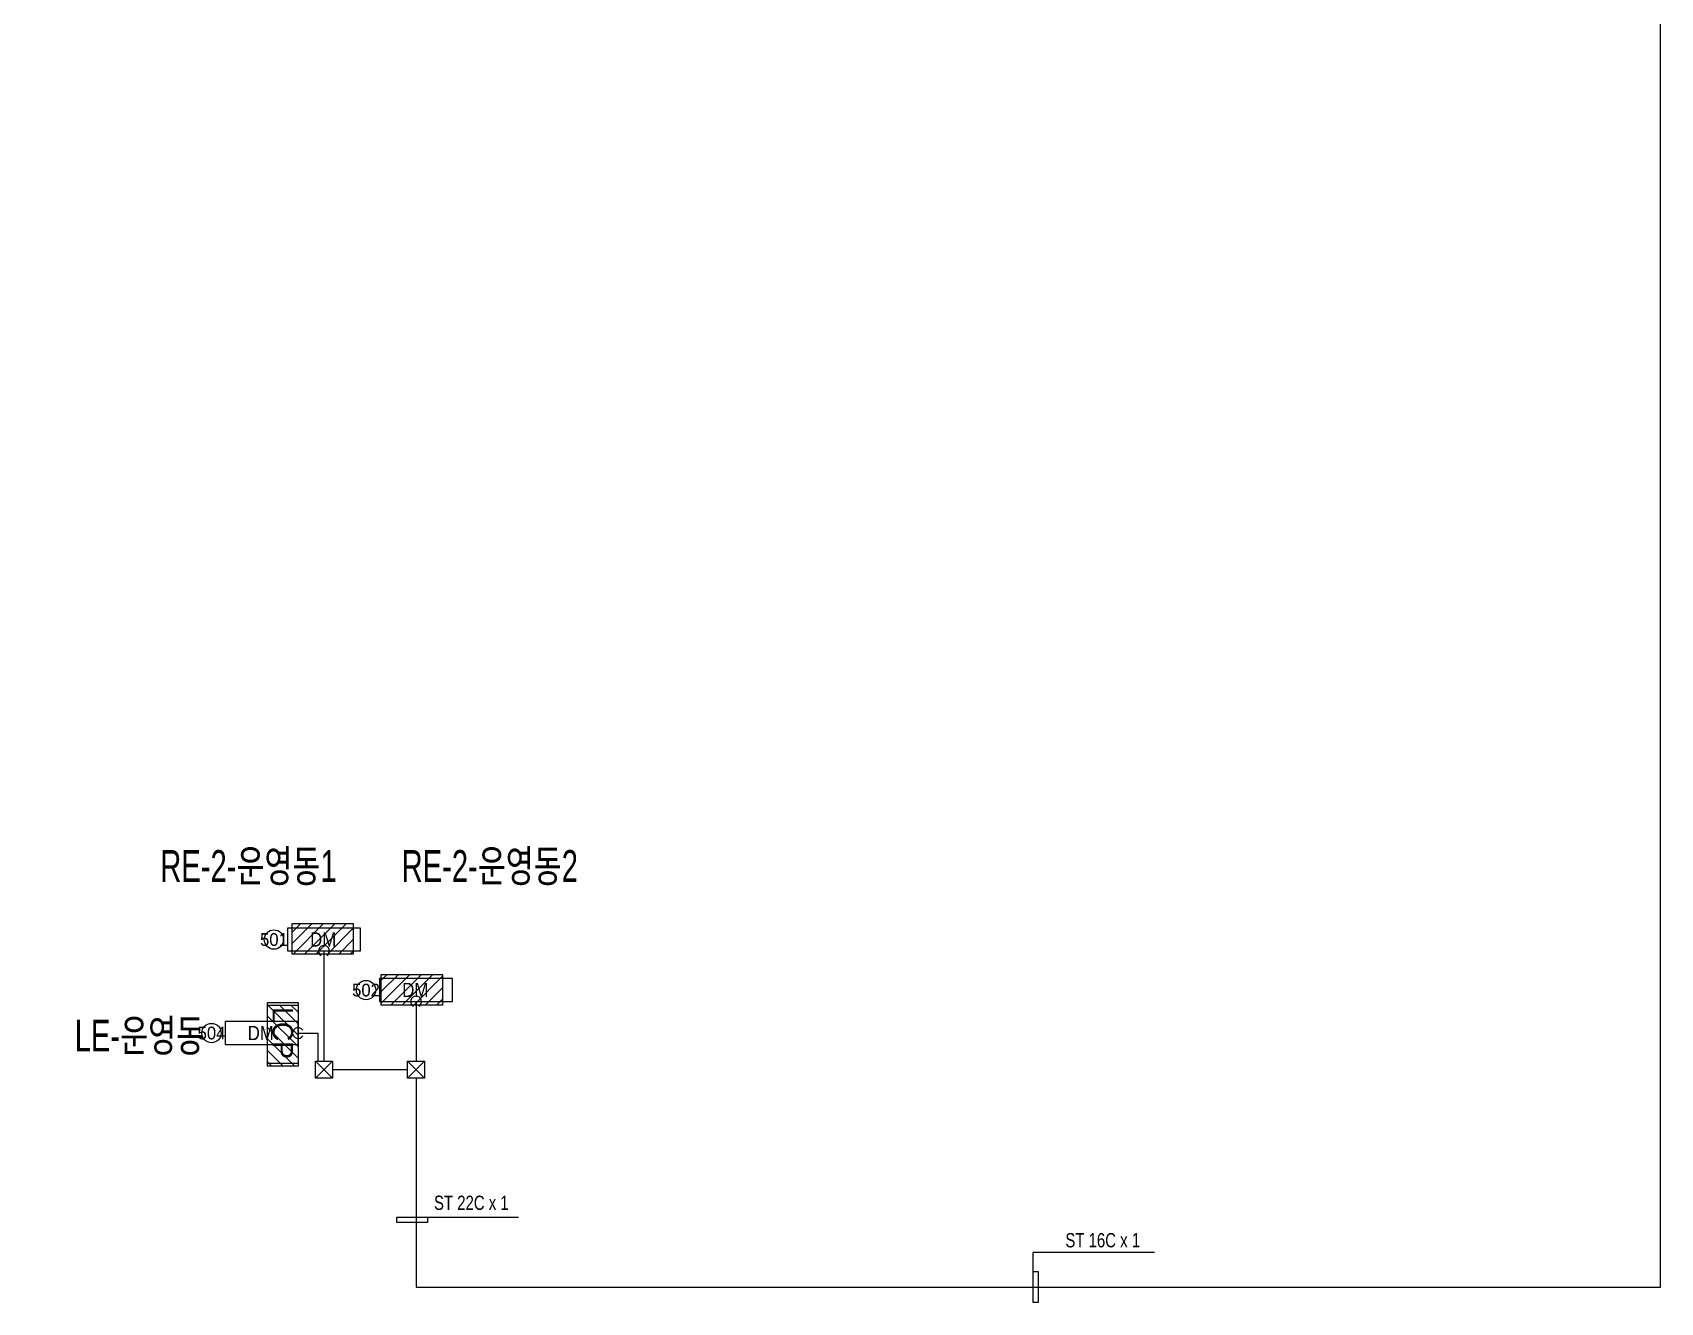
# Model space of a CAD drawing. Header units: millimetres. Extents: x 89450 to 753248, y -530175 to 1209785.
# Drawn here: x 315784 to 334949, y -153513 to -138558 of the extents above; entities that cross this region are included whole.
import ezdxf
from ezdxf.enums import TextEntityAlignment as Align

# ---------------------------------------------------------------- set-up
doc = ezdxf.new("R2010")
doc.units = ezdxf.units.MM
doc.header["$LTSCALE"] = 150
for name, color, linetype in [('------01 Distribution Panel', 3, 'Continuous'), ('------02 Etc Panel', 3, 'Continuous'), ('-----29 Indicator', 1, 'Continuous'), ('-----99 EPMS CONDUIT', 4, 'Continuous'), ('-----99 EPMS DEVICE', 3, 'Continuous')]:
    doc.layers.add(name, color=color, linetype=linetype)
doc.styles.add('ELEC', font='')
doc.styles.get('ELEC').set_extended_font_data('Dotum')

# ---------------------------------------------------------------- blocks, each defined once
blk = doc.blocks.new('A02')
h = blk.add_hatch()
h.set_pattern_fill('ANSI31', color=161, scale=25, style=0)
h.set_pattern_definition([(45, (-2000, -19200), (-56.1266, 56.1266), [])])
h.paths.add_polyline_path([(-300, 300), (-300, 0), (300, 0), (300, 300)])
at = {"color": 161}
blk.add_lwpolyline([(300, 0), (-300, 0), (-300, 300), (300, 300)], close=True, dxfattribs=at)
blk = doc.blocks.new('A07')
at = {"color": 8}
blk.add_lwpolyline([(-300, 0), (-300, 300), (300, 300), (300, 0)], close=True, dxfattribs=at)
at = {"color": 8, "style": 'ELEC'}
blk.add_text('LCP', height=200, rotation=360, dxfattribs=at).set_placement((0, 150), align=Align.MIDDLE)

msp = doc.modelspace()

# ---------------------------------------------------------------- linework, layer by layer
at = {"layer": '-----29 Indicator'}
for centre in [(318626, -149239), (319710, -149834)]:
    msp.add_circle(centre, 114, dxfattribs=at)
at = {"layer": '-----99 EPMS CONDUIT'}
for p, q in [((334949, -153331), (334949, -127311)), ((319215, -149373), (319215, -150671)), ((320299, -149969), (320299, -150671)), ((318910, -150340), (319143, -150340)), ((319143, -150340), (319143, -150671)), ((319315, -150671), (319115, -150871)), ((319115, -150671), (319315, -150871)), ((319315, -150771), (320199, -150771)), ((320399, -150671), (320199, -150871)), ((320199, -150671), (320399, -150871)), ((320299, -150871), (320299, -153331)), ((320072, -152510), (321507, -152510)), ((327564, -153513), (327564, -152923)), ((328992, -152923), (327564, -152923)), ((320299, -153331), (334949, -153331))]:
    msp.add_line(p, q, dxfattribs=at)
at = {"layer": '-----99 EPMS CONDUIT', "elevation": 0}
for points in [[(319115, -150671), (319315, -150671), (319315, -150871), (319115, -150871)], [(320199, -150671), (320399, -150671), (320399, -150871), (320199, -150871)], [(320072, -152510), (320435, -152510), (320435, -152570), (320072, -152570)], [(327564, -153513), (327564, -153150), (327624, -153150), (327624, -153513)]]:
    msp.add_lwpolyline(points, close=True, dxfattribs=at)
at = {"layer": '-----99 EPMS CONDUIT'}
for centre, start, end in [((319215, -149373), 300, 240), ((320299, -149969), 300, 240), ((318910, -150340), 30, 330)]:
    msp.add_arc(centre, 63.8, start, end, dxfattribs=at)
at = {"layer": '-----99 EPMS DEVICE', "color": 2, "elevation": 0}
for points in [[(319645, -149104), (318785, -149104), (318785, -149373), (319645, -149373)], [(320729, -149699), (319869, -149699), (319869, -149969), (320729, -149969)]]:
    msp.add_lwpolyline(points, close=True, dxfattribs=at)

# ---------------------------------------------------------------- block references
at = {"layer": '------01 Distribution Panel', "xscale": 1.2, "yscale": 1.2, "zscale": 1.2}
for p in [(319200, -149410), (320250, -150010)]:
    msp.add_blockref('A02', p, dxfattribs=at)
at = {"layer": '------01 Distribution Panel', "xscale": 1.2, "yscale": 1.2, "zscale": 1.2, "rotation": 90}
msp.add_blockref('A02', (318910, -150370), dxfattribs=at)
at = {"layer": '------02 Etc Panel', "color": 8, "xscale": 1.2, "yscale": 1.2, "zscale": 1.2, "rotation": 270}
msp.add_blockref('A07', (318550, -150340), dxfattribs=at)

# ---------------------------------------------------------------- texts
at = {"layer": '-----29 Indicator', "style": 'ELEC'}
for s, p in [('501', (318626, -149239)), ('502', (319710, -149834))]:
    msp.add_text(s, height=150, dxfattribs=at).set_placement(p, align=Align.MIDDLE_CENTER)
at = {"layer": '-----99 EPMS CONDUIT', "style": 'ELEC', "width": 0.8}
for s, p in [('ST 22C x 1', (320950, -152339)), ('ST 16C x 1', (328383, -152780))]:
    msp.add_text(s, height=168, dxfattribs=at).set_placement(p, align=Align.MIDDLE_CENTER)
at = {"layer": '-----99 EPMS DEVICE', "color": 2, "style": 'ELEC', "width": 0.9}
for p in [(319206, -149238), (320290, -149833)]:
    msp.add_text('DM', height=168, dxfattribs=at).set_placement(p, align=Align.MIDDLE)

# ---------------------------------------------------------------- wipeouts: each hides what was drawn before it
at = {"color": 1}
for points in [[(317068, -148635), (319584, -148635), (319584, -148110), (317068, -148110)], [(319909, -148635), (322425, -148635), (322425, -148110), (319909, -148110)], [(315784, -150633), (318300, -150633), (318300, -150108), (315784, -150108)]]:
    msp.add_wipeout(points, dxfattribs=at).dxf.layer = '------01 Distribution Panel'

# ---------------------------------------------------------------- next in the draw order: linework, layer by layer
at = {"layer": '-----29 Indicator'}
msp.add_circle((317891, -150340), 114, dxfattribs=at)
at = {"layer": '-----99 EPMS DEVICE', "color": 2, "elevation": 0}
msp.add_lwpolyline([(318910, -150205), (318050, -150205), (318050, -150475), (318910, -150475)], close=True, dxfattribs=at)

# ---------------------------------------------------------------- next in the draw order: texts
at = {"layer": '------01 Distribution Panel', "style": 'ELEC', "width": 0.7}
for s, p in [('RE-2-운영동1', (318326, -148373)), ('RE-2-운영동2', (321167, -148373)), ('LE-운영동', (317042, -150370))]:
    msp.add_text(s, height=375, dxfattribs=at).set_placement(p, align=Align.MIDDLE_CENTER)
at = {"layer": '-----29 Indicator', "style": 'ELEC'}
msp.add_text('504', height=150, dxfattribs=at).set_placement((317891, -150340), align=Align.MIDDLE_CENTER)
at = {"layer": '-----99 EPMS DEVICE', "color": 2, "style": 'ELEC', "width": 0.9}
msp.add_text('DM', height=168, dxfattribs=at).set_placement((318471, -150340), align=Align.MIDDLE)

doc.saveas('drawing.dxf')
